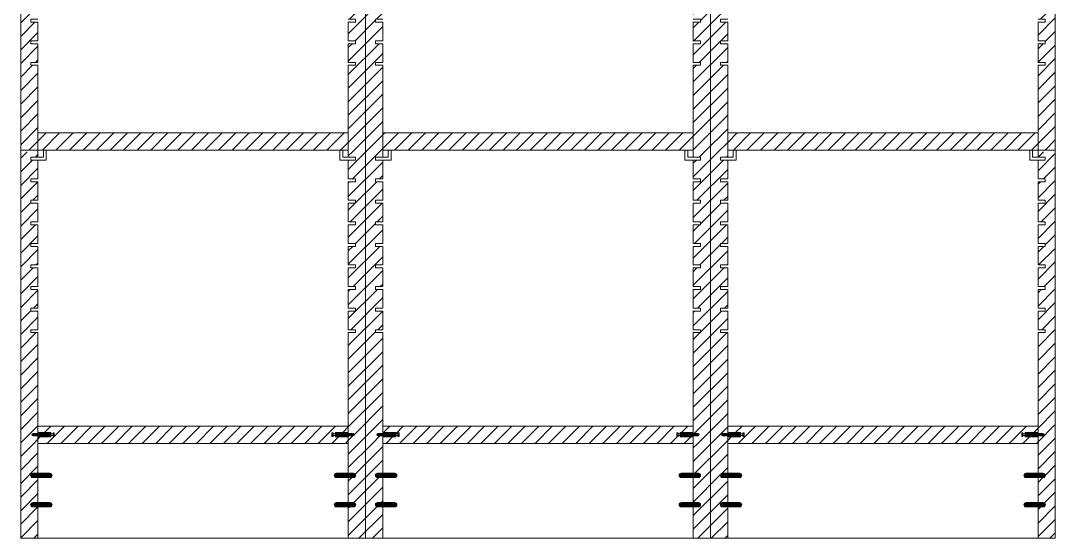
# Model space of a CAD drawing. Header units: millimetres. Extents: x -1085 to 10527, y 119 to 3003.
# Drawn here: x -1018.9 to -898.9, y 304.6 to 364.7 of the extents above; entities that cross this region are included whole.
import ezdxf

# ---------------------------------------------------------------- set-up
doc = ezdxf.new("R2010")
doc.units = ezdxf.units.MM
doc.layers.add('A-FURN', color=2, linetype='Continuous', lineweight=18)
doc.layers.add('LINEE DI SEZIONE', color=4, linetype='Continuous', lineweight=15)
pattern_1 = [(45, (-1768.0086, 33.2973), (-0.7857724, 0.7857724), [])]

msp = doc.modelspace()

# ---------------------------------------------------------------- hatches: boundary and pattern name
at = {"layer": 'LINEE DI SEZIONE'}
h = msp.add_hatch(dxfattribs=at)
h.set_pattern_fill('ANSI31', color=256, scale=0.35)
h.set_pattern_definition(pattern_1)
h.paths.add_polyline_path([(-1016.86, 540.48), (-1017.48, 540.48), (-1017.47, 540.49, -0.825763), (-1017.42, 540.76), (-1016.86, 540.76), (-1016.86, 541.64), (-1018.86, 541.64), (-1018.86, 505.64), (-1018.27, 505.64), (-1018.27, 507.14), (-1018.12, 507.14), (-1018.12, 507.39), (-1018.22, 507.39), (-1018.22, 507.54), (-1017.82, 507.54), (-1017.82, 507.39), (-1017.92, 507.39), (-1017.92, 507.14), (-1017.77, 507.14), (-1017.77, 505.64), (-1016.86, 505.64), (-1016.86, 507.74), (-1017.69, 507.74), (-1017.69, 508.09), (-1016.86, 508.09), (-1016.86, 510.24), (-1017.69, 510.24), (-1017.69, 510.59), (-1016.86, 510.59), (-1016.86, 512.74), (-1017.69, 512.74), (-1017.69, 513.09), (-1016.86, 513.09), (-1016.86, 515.24), (-1017.69, 515.24), (-1017.69, 515.59), (-1016.86, 515.59), (-1016.86, 517.74), (-1017.69, 517.74), (-1017.69, 518.09), (-1016.86, 518.09), (-1016.86, 520.24), (-1017.69, 520.24), (-1017.69, 520.59), (-1016.86, 520.59), (-1016.86, 522.74), (-1017.69, 522.74), (-1017.69, 523.09), (-1016.86, 523.09)])
h.paths.add_polyline_path([(-980.86, 317.64), (-1016.86, 317.64), (-1016.86, 316.9), (-1015.36, 316.9), (-1015.36, 316.75), (-1015.11, 316.75), (-1015.11, 316.85), (-1014.96, 316.85), (-1014.96, 316.45), (-1015.11, 316.45), (-1015.11, 316.55), (-1015.36, 316.55), (-1015.36, 316.4), (-1016.86, 316.4), (-1016.86, 315.64), (-980.86, 315.64), (-980.86, 316.4), (-982.36, 316.4), (-982.36, 316.55), (-982.61, 316.55), (-982.61, 316.45), (-982.76, 316.45), (-982.76, 316.85), (-982.61, 316.85), (-982.61, 316.75), (-982.36, 316.75), (-982.36, 316.9), (-980.86, 316.9)])
h = msp.add_hatch(dxfattribs=at)
h.set_pattern_fill('ANSI31', color=256, scale=0.35)
h.set_pattern_definition(pattern_1)
h.paths.add_polyline_path([(-940.86, 317.64), (-976.86, 317.64), (-976.86, 316.9), (-975.36, 316.9), (-975.36, 316.75), (-975.11, 316.75), (-975.11, 316.85), (-974.96, 316.85), (-974.96, 316.45), (-975.11, 316.45), (-975.11, 316.55), (-975.36, 316.55), (-975.36, 316.4), (-976.86, 316.4), (-976.86, 315.64), (-940.86, 315.64), (-940.86, 316.4), (-942.36, 316.4), (-942.36, 316.55), (-942.61, 316.55), (-942.61, 316.45), (-942.76, 316.45), (-942.76, 316.85), (-942.61, 316.85), (-942.61, 316.75), (-942.36, 316.75), (-942.36, 316.9), (-940.86, 316.9)])
h.paths.add_polyline_path([(-902.76, 316.85), (-902.76, 316.85), (-902.61, 316.85), (-902.61, 316.75), (-902.36, 316.75), (-902.36, 316.9), (-902.36, 316.9), (-900.86, 316.9), (-900.86, 317.64), (-936.86, 317.64), (-936.86, 316.9), (-935.36, 316.9), (-935.36, 316.75), (-935.11, 316.75), (-935.11, 316.85), (-934.96, 316.85), (-934.96, 316.45), (-935.11, 316.45), (-935.11, 316.55), (-935.36, 316.55), (-935.36, 316.4), (-936.86, 316.4), (-936.86, 315.64), (-900.86, 315.64), (-900.86, 316.4), (-902.36, 316.4), (-902.36, 316.55), (-902.61, 316.55), (-902.61, 316.45), (-902.76, 316.45)])
h.paths.add_polyline_path([(-900.86, 351.64), (-936.86, 351.64), (-936.86, 349.64), (-900.86, 349.64)])
h.paths.add_polyline_path([(-940.86, 351.64), (-976.86, 351.64), (-976.86, 349.64), (-940.86, 349.64)])
h.paths.add_polyline_path([(-980.86, 351.64), (-1016.86, 351.64), (-1016.86, 349.64), (-980.86, 349.64)])
h.paths.add_polyline_path([(-980.86, 382.64), (-1016.86, 382.64), (-1016.86, 380.64), (-980.86, 380.64)])
h.paths.add_polyline_path([(-940.86, 382.64), (-976.86, 382.64), (-976.86, 380.64), (-940.86, 380.64)])
h.paths.add_polyline_path([(-900.86, 382.64), (-936.86, 382.64), (-936.86, 380.64), (-900.86, 380.64)])
h.paths.add_polyline_path([(-900.86, 409.4), (-902.36, 409.4), (-902.36, 409.55), (-902.61, 409.55), (-902.61, 409.45), (-902.76, 409.45), (-902.76, 409.85), (-902.76, 409.85), (-902.61, 409.85), (-902.61, 409.75), (-902.36, 409.75), (-902.36, 409.9), (-902.36, 409.9), (-900.86, 409.9), (-900.86, 410.64), (-936.86, 410.64), (-936.86, 409.9), (-935.36, 409.9), (-935.36, 409.75), (-935.11, 409.75), (-935.11, 409.85), (-934.96, 409.85), (-934.96, 409.45), (-935.11, 409.45), (-935.36, 409.55), (-935.36, 409.4), (-936.86, 409.4), (-936.86, 408.64), (-900.86, 408.64)])
h.paths.add_polyline_path([(-942.76, 409.85), (-942.61, 409.85), (-942.61, 409.75), (-942.36, 409.75), (-942.36, 409.9), (-940.86, 409.9), (-940.86, 410.64), (-976.86, 410.64), (-976.86, 409.9), (-975.36, 409.9), (-975.36, 409.75), (-975.11, 409.75), (-975.11, 409.85), (-974.96, 409.85), (-974.96, 409.45), (-975.11, 409.45), (-975.11, 409.55), (-975.36, 409.55), (-975.36, 409.4), (-976.86, 409.4), (-976.86, 408.64), (-940.86, 408.64), (-940.86, 409.4), (-942.36, 409.4), (-942.36, 409.55), (-942.61, 409.55), (-942.61, 409.45), (-942.76, 409.45)])
h.paths.add_polyline_path([(-982.76, 409.85), (-982.61, 409.85), (-982.61, 409.75), (-982.36, 409.75), (-982.36, 409.9), (-980.86, 409.9), (-980.86, 410.64), (-1016.86, 410.64), (-1016.86, 409.9), (-1015.36, 409.9), (-1015.36, 409.75), (-1015.11, 409.75), (-1015.11, 409.85), (-1014.96, 409.85), (-1014.96, 409.45), (-1015.11, 409.45), (-1015.36, 409.55), (-1015.36, 409.4), (-1016.86, 409.4), (-1016.86, 408.64), (-980.86, 408.64), (-980.86, 409.4), (-982.36, 409.4), (-982.36, 409.55), (-982.61, 409.55), (-982.61, 409.45), (-982.76, 409.45)])
h.paths.add_polyline_path([(-980.86, 446.64), (-1016.86, 446.64), (-1016.86, 444.64), (-980.86, 444.64)])
h.paths.add_polyline_path([(-940.86, 446.64), (-976.86, 446.64), (-976.86, 444.64), (-940.86, 444.64)])
h.paths.add_polyline_path([(-900.86, 446.64), (-936.86, 446.64), (-936.86, 444.64), (-900.86, 444.64)])
h.paths.add_polyline_path([(-900.86, 477.64), (-936.86, 477.64), (-936.86, 475.64), (-900.86, 475.64)])
h.paths.add_polyline_path([(-940.86, 477.64), (-976.86, 477.64), (-976.86, 475.64), (-940.86, 475.64)])
h.paths.add_polyline_path([(-980.86, 477.64), (-1016.86, 477.64), (-1016.86, 475.64), (-980.86, 475.64)])
h.paths.add_polyline_path([(-980.86, 504.4), (-982.36, 504.4), (-982.36, 504.55), (-982.61, 504.55), (-982.61, 504.45), (-982.76, 504.45), (-982.76, 504.85), (-982.61, 504.85), (-982.61, 504.75), (-982.36, 504.75), (-982.36, 504.9), (-980.86, 504.9), (-980.86, 505.64), (-1016.86, 505.64), (-1016.86, 504.9), (-1015.36, 504.9), (-1015.36, 504.75), (-1015.11, 504.75), (-1015.11, 504.85), (-1014.96, 504.85), (-1014.96, 504.45), (-1015.11, 504.45), (-1015.11, 504.55), (-1015.36, 504.55), (-1015.36, 504.4), (-1016.86, 504.4), (-1016.86, 503.64), (-980.86, 503.64)])
h.paths.add_polyline_path([(-940.86, 504.4), (-942.36, 504.4), (-942.36, 504.55), (-942.61, 504.55), (-942.61, 504.45), (-942.76, 504.45), (-942.76, 504.85), (-942.61, 504.85), (-942.61, 504.75), (-942.36, 504.75), (-942.36, 504.9), (-940.86, 504.9), (-940.86, 505.64), (-976.86, 505.64), (-976.86, 504.9), (-975.36, 504.9), (-975.36, 504.75), (-975.11, 504.75), (-975.11, 504.85), (-974.96, 504.85), (-974.96, 504.45), (-975.11, 504.45), (-975.11, 504.55), (-975.36, 504.55), (-975.36, 504.4), (-976.86, 504.4), (-976.86, 503.64), (-940.86, 503.64)])
h.paths.add_polyline_path([(-900.86, 505.64), (-936.86, 505.64), (-936.86, 504.9), (-935.36, 504.9), (-935.36, 504.75), (-935.11, 504.75), (-935.11, 504.85), (-934.96, 504.85), (-934.96, 504.45), (-935.11, 504.45), (-935.11, 504.55), (-935.36, 504.55), (-935.36, 504.4), (-936.86, 504.4), (-936.86, 503.64), (-900.86, 503.64), (-900.86, 504.4), (-902.36, 504.4), (-902.36, 504.55), (-902.61, 504.55), (-902.61, 504.45), (-902.76, 504.45), (-902.76, 504.85), (-902.61, 504.85), (-902.61, 504.75), (-902.36, 504.75), (-902.36, 504.9), (-900.86, 504.9)])
h.paths.add_polyline_path([(-936.86, 540.48), (-937.48, 540.48), (-937.47, 540.49, -0.825763), (-937.42, 540.76), (-936.86, 540.76), (-936.86, 541.64), (-938.86, 541.64), (-938.86, 505.64), (-938.27, 505.64), (-938.27, 507.14), (-938.12, 507.14), (-938.12, 507.39), (-938.22, 507.39), (-938.22, 507.54), (-937.82, 507.54), (-937.82, 507.39), (-937.92, 507.39), (-937.92, 507.14), (-937.77, 507.14), (-937.77, 505.64), (-936.86, 505.64), (-936.86, 507.4), (-937.69, 507.4), (-937.69, 507.74), (-936.86, 507.74), (-936.86, 509.9), (-937.69, 509.9), (-937.69, 510.24), (-936.86, 510.24), (-936.86, 512.4), (-937.69, 512.4), (-937.69, 512.74), (-936.86, 512.74), (-936.86, 514.9), (-937.69, 514.9), (-937.69, 515.24), (-936.86, 515.24), (-936.86, 517.4), (-937.69, 517.4), (-937.69, 517.74), (-936.86, 517.74), (-936.86, 519.9), (-937.69, 519.9), (-937.69, 520.24), (-936.86, 520.24), (-936.86, 522.4), (-937.69, 522.4), (-937.69, 522.74), (-936.86, 522.74)])
h.paths.add_polyline_path([(-938.86, 541.64), (-940.86, 541.64), (-940.86, 540.76), (-940.3, 540.76, -1), (-940.3, 540.48), (-940.86, 540.48), (-940.86, 523.09), (-940.03, 523.09), (-940.03, 522.74), (-940.86, 522.74), (-940.86, 520.59), (-940.03, 520.59), (-940.03, 520.24), (-940.86, 520.24), (-940.86, 518.09), (-940.03, 518.09), (-940.03, 517.74), (-940.86, 517.74), (-940.86, 515.59), (-940.03, 515.59), (-940.03, 515.24), (-940.86, 515.24), (-940.86, 513.09), (-940.03, 513.09), (-940.03, 512.74), (-940.86, 512.74), (-940.86, 510.59), (-940.03, 510.59), (-940.03, 510.24), (-940.86, 510.24), (-940.86, 508.09), (-940.03, 508.09), (-940.03, 507.74), (-940.86, 507.74), (-940.86, 505.64), (-939.95, 505.64), (-939.95, 507.14), (-939.8, 507.14), (-939.8, 507.39), (-939.9, 507.39), (-939.9, 507.54), (-939.5, 507.54), (-939.5, 507.39), (-939.6, 507.39), (-939.6, 507.14), (-939.45, 507.14), (-939.45, 505.64), (-938.86, 505.64)])
h.paths.add_polyline_path([(-978.86, 541.64), (-980.86, 541.64), (-980.86, 540.76), (-980.3, 540.76, -1), (-980.3, 540.48), (-980.86, 540.48), (-980.86, 523.09), (-980.03, 523.09), (-980.03, 522.74), (-980.86, 522.74), (-980.86, 520.59), (-980.03, 520.59), (-980.03, 520.24), (-980.86, 520.24), (-980.86, 518.09), (-980.03, 518.09), (-980.03, 517.74), (-980.86, 517.74), (-980.86, 515.59), (-980.03, 515.59), (-980.03, 515.24), (-980.86, 515.24), (-980.86, 513.09), (-980.03, 513.09), (-980.03, 512.74), (-980.86, 512.74), (-980.86, 510.59), (-980.03, 510.59), (-980.03, 510.24), (-980.86, 510.24), (-980.86, 508.09), (-980.03, 508.09), (-980.03, 507.74), (-980.86, 507.74), (-980.86, 505.64), (-979.95, 505.64), (-979.95, 507.14), (-979.8, 507.14), (-979.8, 507.39), (-979.9, 507.39), (-979.9, 507.54), (-979.5, 507.54), (-979.5, 507.39), (-979.6, 507.39), (-979.6, 507.14), (-979.45, 507.14), (-979.45, 505.64), (-978.86, 505.64)])
h.paths.add_polyline_path([(-976.86, 540.48), (-977.48, 540.48), (-977.47, 540.49, -0.825763), (-977.42, 540.76), (-976.86, 540.76), (-976.86, 541.64), (-978.86, 541.64), (-978.86, 505.64), (-978.27, 505.64), (-978.27, 507.14), (-978.12, 507.14), (-978.12, 507.39), (-978.22, 507.39), (-978.22, 507.54), (-977.82, 507.54), (-977.82, 507.39), (-977.92, 507.39), (-977.92, 507.14), (-977.77, 507.14), (-977.77, 505.64), (-976.86, 505.64), (-976.86, 507.74), (-977.69, 507.74), (-977.69, 508.09), (-976.86, 508.09), (-976.86, 510.24), (-977.69, 510.24), (-977.69, 510.59), (-976.86, 510.59), (-976.86, 512.74), (-977.69, 512.74), (-977.69, 513.09), (-976.86, 513.09), (-976.86, 515.24), (-977.69, 515.24), (-977.69, 515.59), (-976.86, 515.59), (-976.86, 517.74), (-977.69, 517.74), (-977.69, 518.09), (-976.86, 518.09), (-976.86, 520.24), (-977.69, 520.24), (-977.69, 520.59), (-976.86, 520.59), (-976.86, 522.74), (-977.69, 522.74), (-977.69, 523.09), (-976.86, 523.09)])
h.paths.add_polyline_path([(-980.86, 540.37), (-982.36, 540.37), (-982.36, 540.52), (-982.61, 540.52), (-982.61, 540.42), (-982.76, 540.42), (-982.76, 540.82), (-982.61, 540.82), (-982.61, 540.72), (-982.36, 540.72), (-982.36, 540.87), (-980.86, 540.87), (-980.86, 541.64), (-1016.86, 541.64), (-1016.86, 540.87), (-1015.36, 540.87), (-1015.36, 540.72), (-1015.11, 540.72), (-1015.11, 540.82), (-1014.96, 540.82), (-1014.96, 540.42), (-1015.11, 540.42), (-1015.11, 540.52), (-1015.36, 540.52), (-1015.36, 540.37), (-1016.86, 540.37), (-1016.86, 539.64), (-980.86, 539.64)])
h.paths.add_polyline_path([(-940.86, 540.37), (-942.36, 540.37), (-942.36, 540.52), (-942.61, 540.52), (-942.61, 540.42), (-942.76, 540.42), (-942.76, 540.82), (-942.61, 540.82), (-942.61, 540.72), (-942.36, 540.72), (-942.36, 540.87), (-940.86, 540.87), (-940.86, 541.64), (-976.86, 541.64), (-976.86, 540.87), (-975.36, 540.87), (-975.36, 540.72), (-975.11, 540.72), (-975.11, 540.82), (-974.96, 540.82), (-974.96, 540.42), (-975.11, 540.42), (-975.11, 540.52), (-975.36, 540.52), (-975.36, 540.37), (-976.86, 540.37), (-976.86, 539.64), (-940.86, 539.64)])
h.paths.add_polyline_path([(-900.86, 541.64), (-936.86, 541.64), (-936.86, 540.87), (-935.36, 540.87), (-935.36, 540.72), (-935.11, 540.72), (-935.11, 540.82), (-934.96, 540.82), (-934.96, 540.42), (-935.11, 540.42), (-935.11, 540.52), (-935.36, 540.52), (-935.36, 540.37), (-936.86, 540.37), (-936.86, 539.64), (-900.86, 539.64), (-900.86, 540.37), (-902.36, 540.37), (-902.36, 540.52), (-902.61, 540.52), (-902.61, 540.42), (-902.76, 540.42), (-902.76, 540.82), (-902.61, 540.82), (-902.61, 540.72), (-902.36, 540.72), (-902.36, 540.87), (-900.86, 540.87)])
h.paths.add_polyline_path([(-898.86, 541.64), (-900.86, 541.64), (-900.86, 540.76), (-900.3, 540.76, -1), (-900.3, 540.48), (-900.86, 540.48), (-900.86, 522.74), (-900.03, 522.74), (-900.03, 522.4), (-900.86, 522.4), (-900.86, 520.24), (-900.03, 520.24), (-900.03, 519.9), (-900.86, 519.9), (-900.86, 517.74), (-900.03, 517.74), (-900.03, 517.4), (-900.86, 517.4), (-900.86, 515.24), (-900.03, 515.24), (-900.03, 514.9), (-900.86, 514.9), (-900.86, 512.74), (-900.03, 512.74), (-900.03, 512.4), (-900.86, 512.4), (-900.86, 510.24), (-900.03, 510.24), (-900.03, 509.9), (-900.86, 509.9), (-900.86, 507.74), (-900.03, 507.74), (-900.03, 507.4), (-900.86, 507.4), (-900.86, 505.64), (-899.95, 505.64), (-899.95, 507.14), (-899.8, 507.14), (-899.8, 507.39), (-899.9, 507.39), (-899.9, 507.54), (-899.5, 507.54), (-899.5, 507.39), (-899.6, 507.39), (-899.6, 507.14), (-899.45, 507.14), (-899.45, 505.64), (-898.86, 505.64)])
h = msp.add_hatch(dxfattribs=at)
h.set_pattern_fill('ANSI31', color=256, scale=0.35)
h.set_pattern_definition(pattern_1)
h.paths.add_polyline_path([(-1016.86, 380.64), (-1016.86, 382.64), (-1018.86, 382.64), (-1018.86, 349.64), (-1016.86, 349.64), (-1016.86, 351.64), (-1016.86, 359.49), (-1017.69, 359.49), (-1017.69, 359.83), (-1016.86, 359.83), (-1016.86, 361.99), (-1017.69, 361.99), (-1017.69, 362.33), (-1016.86, 362.33), (-1016.86, 364.49), (-1017.69, 364.49), (-1017.69, 364.83), (-1016.86, 364.83), (-1016.86, 366.99), (-1017.69, 366.99), (-1017.69, 367.33), (-1016.86, 367.33), (-1016.86, 369.49), (-1017.69, 369.49), (-1017.69, 369.83), (-1016.86, 369.83), (-1016.86, 371.99), (-1017.69, 371.99), (-1017.69, 372.33), (-1016.86, 372.33), (-1016.86, 374.49), (-1017.69, 374.49), (-1017.69, 374.83), (-1016.86, 374.83), (-1016.86, 376.99), (-1017.69, 376.99), (-1017.69, 377.33), (-1016.86, 377.33), (-1016.86, 379.49), (-1017.69, 379.49), (-1017.69, 379.83), (-1016.86, 379.83)])
h.paths.add_polyline_path([(-978.86, 382.64), (-980.86, 382.64), (-980.86, 379.83), (-980.03, 379.83), (-980.03, 379.49), (-980.86, 379.49), (-980.86, 377.33), (-980.03, 377.33), (-980.03, 376.99), (-980.86, 376.99), (-980.86, 374.83), (-980.03, 374.83), (-980.03, 374.49), (-980.86, 374.49), (-980.86, 372.33), (-980.03, 372.33), (-980.03, 371.99), (-980.86, 371.99), (-980.86, 369.83), (-980.03, 369.83), (-980.03, 369.49), (-980.86, 369.49), (-980.86, 367.33), (-980.03, 367.33), (-980.03, 366.99), (-980.86, 366.99), (-980.86, 364.83), (-980.03, 364.83), (-980.03, 364.49), (-980.86, 364.49), (-980.86, 362.33), (-980.03, 362.33), (-980.03, 361.99), (-980.86, 361.99), (-980.86, 359.83), (-980.03, 359.83), (-980.03, 359.49), (-980.86, 359.49), (-980.86, 349.45), (-978.86, 349.45)])
h.paths.add_polyline_path([(-976.86, 379.49), (-977.69, 379.49), (-977.69, 379.83), (-976.86, 379.83), (-976.86, 382.64), (-978.86, 382.64), (-978.86, 349.45), (-976.86, 349.45), (-976.86, 359.49), (-977.69, 359.49), (-977.69, 359.83), (-976.86, 359.83), (-976.86, 361.99), (-977.69, 361.99), (-977.69, 362.33), (-976.86, 362.33), (-976.86, 364.49), (-977.69, 364.49), (-977.69, 364.83), (-976.86, 364.83), (-976.86, 366.99), (-977.69, 366.99), (-977.69, 367.33), (-976.86, 367.33), (-976.86, 369.49), (-977.69, 369.49), (-977.69, 369.83), (-976.86, 369.83), (-976.86, 371.99), (-977.69, 371.99), (-977.69, 372.33), (-976.86, 372.33), (-976.86, 374.49), (-977.69, 374.49), (-977.69, 374.83), (-976.86, 374.83), (-976.86, 376.99), (-977.69, 376.99), (-977.69, 377.33), (-976.86, 377.33)])
h.paths.add_polyline_path([(-938.86, 382.64), (-940.86, 382.64), (-940.86, 379.83), (-940.03, 379.83), (-940.03, 379.49), (-940.86, 379.49), (-940.86, 377.33), (-940.03, 377.33), (-940.03, 376.99), (-940.86, 376.99), (-940.86, 374.83), (-940.03, 374.83), (-940.03, 374.49), (-940.86, 374.49), (-940.86, 372.33), (-940.03, 372.33), (-940.03, 371.99), (-940.86, 371.99), (-940.86, 369.83), (-940.03, 369.83), (-940.03, 369.49), (-940.86, 369.49), (-940.86, 367.33), (-940.03, 367.33), (-940.03, 366.99), (-940.86, 366.99), (-940.86, 364.83), (-940.03, 364.83), (-940.03, 364.49), (-940.86, 364.49), (-940.86, 362.33), (-940.03, 362.33), (-940.03, 361.99), (-940.86, 361.99), (-940.86, 359.83), (-940.03, 359.83), (-940.03, 359.49), (-940.86, 359.49), (-940.86, 349.45), (-938.86, 349.45)])
h.paths.add_polyline_path([(-936.86, 379.49), (-937.69, 379.49), (-937.69, 379.83), (-936.86, 379.83), (-936.86, 382.64), (-938.86, 382.64), (-938.86, 349.45), (-936.86, 349.45), (-936.86, 359.49), (-937.69, 359.49), (-937.69, 359.83), (-936.86, 359.83), (-936.86, 361.99), (-937.69, 361.99), (-937.69, 362.33), (-936.86, 362.33), (-936.86, 364.49), (-937.69, 364.49), (-937.69, 364.83), (-936.86, 364.83), (-936.86, 366.99), (-937.69, 366.99), (-937.69, 367.33), (-936.86, 367.33), (-936.86, 369.49), (-937.69, 369.49), (-937.69, 369.83), (-936.86, 369.83), (-936.86, 371.99), (-937.69, 371.99), (-937.69, 372.33), (-936.86, 372.33), (-936.86, 374.49), (-937.69, 374.49), (-937.69, 374.83), (-936.86, 374.83), (-936.86, 376.99), (-937.69, 376.99), (-937.69, 377.33), (-936.86, 377.33)])
h.paths.add_polyline_path([(-898.86, 382.64), (-900.86, 382.64), (-900.86, 379.83), (-900.03, 379.83), (-900.03, 379.49), (-900.86, 379.49), (-900.86, 377.33), (-900.03, 377.33), (-900.03, 376.99), (-900.86, 376.99), (-900.86, 374.83), (-900.03, 374.83), (-900.03, 374.49), (-900.86, 374.49), (-900.86, 372.33), (-900.03, 372.33), (-900.03, 371.99), (-900.86, 371.99), (-900.86, 369.83), (-900.03, 369.83), (-900.03, 369.49), (-900.86, 369.49), (-900.86, 367.33), (-900.03, 367.33), (-900.03, 366.99), (-900.86, 366.99), (-900.86, 364.83), (-900.03, 364.83), (-900.03, 364.49), (-900.86, 364.49), (-900.86, 362.33), (-900.03, 362.33), (-900.03, 361.99), (-900.86, 361.99), (-900.86, 359.83), (-900.03, 359.83), (-900.03, 359.49), (-900.86, 359.49), (-900.86, 349.64), (-898.86, 349.64)])
h = msp.add_hatch(dxfattribs=at)
h.set_pattern_fill('ANSI31', color=256, scale=0.35)
h.set_pattern_definition(pattern_1)
h.paths.add_polyline_path([(-898.86, 349.45), (-900.86, 349.45), (-900.86, 348.83), (-900.03, 348.83), (-900.03, 348.49), (-900.86, 348.49), (-900.86, 346.33), (-900.03, 346.33), (-900.03, 345.99), (-900.86, 345.99), (-900.86, 343.83), (-900.03, 343.83), (-900.03, 343.49), (-900.86, 343.49), (-900.86, 341.33), (-900.03, 341.33), (-900.03, 340.99), (-900.86, 340.99), (-900.86, 338.83), (-900.03, 338.83), (-900.03, 338.49), (-900.86, 338.49), (-900.86, 336.33), (-900.03, 336.33), (-900.03, 335.99), (-900.86, 335.99), (-900.86, 333.83), (-900.03, 333.83), (-900.03, 333.49), (-900.86, 333.49), (-900.86, 331.33), (-900.03, 331.33), (-900.03, 330.99), (-900.86, 330.99), (-900.86, 328.83), (-900.03, 328.83), (-900.03, 328.49), (-900.86, 328.49), (-900.86, 315.64), (-898.86, 315.64)])
h.paths.add_polyline_path([(-900.39, 316.79), (-900.18, 316.58), (-900.18, 316.58), (-900.39, 316.79)], flags=16)
h.paths.add_polyline_path([(-900.53, 316.79), (-900.25, 316.52), (-900.25, 316.52), (-900.53, 316.79)], flags=16)
h.paths.add_polyline_path([(-900.67, 316.79), (-900.38, 316.51), (-900.38, 316.51), (-900.67, 316.79)], flags=16)
h.paths.add_polyline_path([(-900.81, 316.79), (-900.52, 316.51), (-900.52, 316.51), (-900.81, 316.79)], flags=16)
h.paths.add_polyline_path([(-938.86, 349.45), (-940.86, 349.45), (-940.86, 348.83), (-940.03, 348.83), (-940.03, 348.49), (-940.86, 348.49), (-940.86, 346.33), (-940.03, 346.33), (-940.03, 345.99), (-940.86, 345.99), (-940.86, 343.83), (-940.03, 343.83), (-940.03, 343.49), (-940.86, 343.49), (-940.86, 341.33), (-940.03, 341.33), (-940.03, 340.99), (-940.86, 340.99), (-940.86, 338.83), (-940.03, 338.83), (-940.03, 338.49), (-940.86, 338.49), (-940.86, 336.33), (-940.03, 336.33), (-940.03, 335.99), (-940.86, 335.99), (-940.86, 333.83), (-940.03, 333.83), (-940.03, 333.49), (-940.86, 333.49), (-940.86, 331.33), (-940.03, 331.33), (-940.03, 330.99), (-940.86, 330.99), (-940.86, 328.83), (-940.03, 328.83), (-940.03, 328.49), (-940.86, 328.49), (-940.86, 316.79), (-940.3, 316.79, -1), (-940.3, 316.51), (-940.86, 316.51), (-940.86, 316.4), (-940.86, 315.64), (-938.86, 315.64)])
h.paths.add_polyline_path([(-936.86, 328.49), (-937.69, 328.49), (-937.69, 328.83), (-936.86, 328.83), (-936.86, 330.99), (-937.69, 330.99), (-937.69, 331.33), (-936.86, 331.33), (-936.86, 333.49), (-937.69, 333.49), (-937.69, 333.83), (-936.86, 333.83), (-936.86, 335.99), (-937.69, 335.99), (-937.69, 336.33), (-936.86, 336.33), (-936.86, 338.49), (-937.69, 338.49), (-937.69, 338.83), (-936.86, 338.83), (-936.86, 340.99), (-937.69, 340.99), (-937.69, 341.33), (-936.86, 341.33), (-936.86, 343.49), (-937.69, 343.49), (-937.69, 343.83), (-936.86, 343.83), (-936.86, 345.99), (-937.69, 345.99), (-937.69, 346.33), (-936.86, 346.33), (-936.86, 348.49), (-937.69, 348.49), (-937.69, 348.83), (-936.86, 348.83), (-936.86, 349.45), (-938.86, 349.45), (-938.86, 315.64), (-936.86, 315.64), (-936.86, 316.51), (-937.48, 316.51), (-937.47, 316.52, -0.825763), (-937.42, 316.79), (-936.86, 316.79)])
h.paths.add_polyline_path([(-978.86, 349.45), (-980.86, 349.45), (-980.86, 348.83), (-980.03, 348.83), (-980.03, 348.49), (-980.86, 348.49), (-980.86, 346.33), (-980.03, 346.33), (-980.03, 345.99), (-980.86, 345.99), (-980.86, 343.83), (-980.03, 343.83), (-980.03, 343.49), (-980.86, 343.49), (-980.86, 341.33), (-980.03, 341.33), (-980.03, 340.99), (-980.86, 340.99), (-980.86, 338.83), (-980.03, 338.83), (-980.03, 338.49), (-980.86, 338.49), (-980.86, 336.33), (-980.03, 336.33), (-980.03, 335.99), (-980.86, 335.99), (-980.86, 333.83), (-980.03, 333.83), (-980.03, 333.49), (-980.86, 333.49), (-980.86, 331.33), (-980.03, 331.33), (-980.03, 330.99), (-980.86, 330.99), (-980.86, 328.83), (-980.03, 328.83), (-980.03, 328.49), (-980.86, 328.49), (-980.86, 316.79), (-980.3, 316.79, -1), (-980.3, 316.51), (-980.86, 316.51), (-980.86, 315.64), (-978.86, 315.64)])
h.paths.add_polyline_path([(-976.86, 328.49), (-977.69, 328.49), (-977.69, 328.83), (-976.86, 328.83), (-976.86, 330.99), (-977.69, 330.99), (-977.69, 331.33), (-976.86, 331.33), (-976.86, 333.49), (-977.69, 333.49), (-977.69, 333.83), (-976.86, 333.83), (-976.86, 335.99), (-977.69, 335.99), (-977.69, 336.33), (-976.86, 336.33), (-976.86, 338.49), (-977.69, 338.49), (-977.69, 338.83), (-976.86, 338.83), (-976.86, 340.99), (-977.69, 340.99), (-977.69, 341.33), (-976.86, 341.33), (-976.86, 343.49), (-977.69, 343.49), (-977.69, 343.83), (-976.86, 343.83), (-976.86, 345.99), (-977.69, 345.99), (-977.69, 346.33), (-976.86, 346.33), (-976.86, 348.49), (-977.69, 348.49), (-977.69, 348.83), (-976.86, 348.83), (-976.86, 349.45), (-978.86, 349.45), (-978.86, 315.64), (-976.86, 315.64), (-976.86, 316.51), (-977.48, 316.51), (-977.47, 316.52, -0.825763), (-977.42, 316.79), (-976.86, 316.79)])
h.paths.add_polyline_path([(-1016.86, 328.49), (-1017.69, 328.49), (-1017.69, 328.83), (-1016.86, 328.83), (-1016.86, 330.99), (-1017.69, 330.99), (-1017.69, 331.33), (-1016.86, 331.33), (-1016.86, 333.49), (-1017.69, 333.49), (-1017.69, 333.83), (-1016.86, 333.83), (-1016.86, 335.99), (-1017.69, 335.99), (-1017.69, 336.33), (-1016.86, 336.33), (-1016.86, 338.49), (-1017.69, 338.49), (-1017.69, 338.83), (-1016.86, 338.83), (-1016.86, 340.99), (-1017.69, 340.99), (-1017.69, 341.33), (-1016.86, 341.33), (-1016.86, 343.49), (-1017.69, 343.49), (-1017.69, 343.83), (-1016.86, 343.83), (-1016.86, 345.99), (-1017.69, 345.99), (-1017.69, 346.33), (-1016.86, 346.33), (-1016.86, 348.49), (-1017.69, 348.49), (-1017.69, 348.83), (-1016.86, 348.83), (-1016.86, 349.45), (-1018.86, 349.45), (-1018.86, 315.64), (-1016.86, 315.64), (-1016.86, 316.51), (-1017.48, 316.51), (-1017.47, 316.52, -0.825763), (-1017.42, 316.79), (-1016.86, 316.79)])
h = msp.add_hatch(dxfattribs=at)
h.set_pattern_fill('ANSI31', color=256, scale=0.35)
h.set_pattern_definition(pattern_1)
h.paths.add_polyline_path([(-1016.86, 308.28), (-1017.47, 308.28, -1), (-1017.47, 308.78), (-1016.86, 308.78), (-1016.86, 311.68), (-1017.47, 311.68, -1), (-1017.47, 312.18), (-1016.86, 312.18), (-1016.86, 315.64), (-1018.86, 315.64), (-1018.86, 304.64), (-1016.86, 304.64)])
h.paths.add_polyline_path([(-978.86, 315.64), (-980.86, 315.64), (-980.86, 312.18), (-980.25, 312.18, -1), (-980.25, 311.68), (-980.86, 311.68), (-980.86, 308.78), (-980.25, 308.78, -1), (-980.25, 308.28), (-980.86, 308.28), (-980.86, 304.64), (-978.86, 304.64)])
h.paths.add_polyline_path([(-976.86, 308.28), (-977.47, 308.28, -1), (-977.47, 308.78), (-976.86, 308.78), (-976.86, 311.68), (-977.47, 311.68, -1), (-977.47, 312.18), (-976.86, 312.18), (-976.86, 315.64), (-978.86, 315.64), (-978.86, 304.64), (-976.86, 304.64)])
h.paths.add_polyline_path([(-938.86, 315.64), (-940.86, 315.64), (-940.86, 312.18), (-940.25, 312.18, -1), (-940.25, 311.68), (-940.86, 311.68), (-940.86, 308.78), (-940.25, 308.78, -1), (-940.25, 308.28), (-940.86, 308.28), (-940.86, 304.64), (-938.86, 304.64)])
h.paths.add_polyline_path([(-936.86, 308.28), (-937.47, 308.28, -1), (-937.47, 308.78), (-936.86, 308.78), (-936.86, 311.68), (-937.47, 311.68, -1), (-937.47, 312.18), (-936.86, 312.18), (-936.86, 315.64), (-938.86, 315.64), (-938.86, 304.64), (-936.86, 304.64)])
h.paths.add_polyline_path([(-898.86, 315.64), (-900.86, 315.64), (-900.86, 312.18), (-900.25, 312.18, -1), (-900.25, 311.68), (-900.86, 311.68), (-900.86, 308.78), (-900.25, 308.78, -1), (-900.25, 308.28), (-900.86, 308.28), (-900.86, 304.64), (-898.86, 304.64)])

# ---------------------------------------------------------------- linework, layer by layer
at = {"layer": 'A-FURN'}
for p, q in [((-1018.86, 304.64), (-1018.86, 541.64)), ((-978.86, 304.64), (-978.86, 541.64)), ((-938.86, 541.64), (-938.86, 304.64)), ((-898.86, 541.64), (-898.86, 304.64)), ((-1016.86, 364.49), (-1016.86, 362.33)), ((-1016.86, 364.49), (-1016.86, 362.33)), ((-980.86, 364.49), (-980.86, 362.33)), ((-976.86, 364.49), (-976.86, 362.33)), ((-940.86, 362.33), (-940.86, 364.49)), ((-936.86, 362.33), (-936.86, 364.49)), ((-900.86, 364.49), (-900.86, 362.33)), ((-1016.86, 361.99), (-1016.86, 359.83)), ((-1016.86, 361.99), (-1016.86, 359.83)), ((-980.86, 361.99), (-980.86, 359.83)), ((-976.86, 361.99), (-976.86, 359.83)), ((-940.86, 359.83), (-940.86, 361.99)), ((-936.86, 359.83), (-936.86, 361.99)), ((-900.86, 361.99), (-900.86, 359.83)), ((-1016.86, 359.49), (-1016.86, 348.83)), ((-1016.86, 359.49), (-1016.86, 349.64)), ((-980.86, 359.49), (-980.86, 348.83)), ((-976.86, 359.49), (-976.86, 348.83)), ((-940.86, 348.83), (-940.86, 359.49)), ((-936.86, 348.83), (-936.86, 359.49)), ((-900.86, 359.49), (-900.86, 348.83)), ((-1016.86, 349.64), (-1016.86, 351.64)), ((-1016.86, 351.64), (-980.86, 351.64)), ((-976.86, 351.64), (-940.86, 351.64)), ((-936.86, 351.64), (-900.86, 351.64)), ((-980.86, 349.64), (-1018.86, 349.64)), ((-940.86, 349.64), (-976.86, 349.64)), ((-898.86, 349.64), (-936.86, 349.64)), ((-1016.86, 348.49), (-1016.86, 346.33)), ((-1016.86, 348.49), (-1015.89, 348.49)), ((-980.86, 348.49), (-981.83, 348.49)), ((-980.86, 348.49), (-980.86, 346.33)), ((-976.86, 348.49), (-976.86, 346.33)), ((-976.86, 348.49), (-975.89, 348.49)), ((-940.86, 348.49), (-941.83, 348.49)), ((-940.86, 346.33), (-940.86, 348.49)), ((-936.86, 346.33), (-936.86, 348.49)), ((-936.86, 348.49), (-935.89, 348.49)), ((-900.86, 348.49), (-901.83, 348.49)), ((-900.86, 348.49), (-900.86, 346.33)), ((-1016.86, 345.99), (-1016.86, 343.83)), ((-980.86, 345.99), (-980.86, 343.83)), ((-976.86, 345.99), (-976.86, 343.83)), ((-940.86, 343.83), (-940.86, 345.99)), ((-936.86, 343.83), (-936.86, 345.99)), ((-900.86, 345.99), (-900.86, 343.83)), ((-1016.86, 343.49), (-1016.86, 341.33)), ((-980.86, 343.49), (-980.86, 341.33)), ((-976.86, 343.49), (-976.86, 341.33)), ((-940.86, 341.33), (-940.86, 343.49)), ((-936.86, 341.33), (-936.86, 343.49)), ((-900.86, 343.49), (-900.86, 341.33)), ((-1016.86, 340.99), (-1016.86, 338.83)), ((-980.86, 340.99), (-980.86, 338.83)), ((-976.86, 340.99), (-976.86, 338.83)), ((-940.86, 338.83), (-940.86, 340.99)), ((-936.86, 338.83), (-936.86, 340.99)), ((-900.86, 340.99), (-900.86, 338.83)), ((-1016.86, 338.49), (-1016.86, 336.33)), ((-980.86, 338.49), (-980.86, 336.33)), ((-976.86, 338.49), (-976.86, 336.33)), ((-940.86, 336.33), (-940.86, 338.49)), ((-936.86, 336.33), (-936.86, 338.49)), ((-900.86, 338.49), (-900.86, 336.33)), ((-1016.86, 335.99), (-1016.86, 333.83)), ((-980.86, 335.99), (-980.86, 333.83)), ((-976.86, 335.99), (-976.86, 333.83)), ((-940.86, 333.83), (-940.86, 335.99)), ((-936.86, 333.83), (-936.86, 335.99)), ((-900.86, 335.99), (-900.86, 333.83)), ((-1016.86, 333.49), (-1016.86, 331.33)), ((-980.86, 333.49), (-980.86, 331.33)), ((-976.86, 333.49), (-976.86, 331.33)), ((-940.86, 331.33), (-940.86, 333.49)), ((-936.86, 331.33), (-936.86, 333.49)), ((-900.86, 333.49), (-900.86, 331.33)), ((-1016.86, 330.99), (-1016.86, 328.83)), ((-980.86, 330.99), (-980.86, 328.83)), ((-976.86, 330.99), (-976.86, 328.83)), ((-940.86, 328.83), (-940.86, 330.99)), ((-936.86, 328.83), (-936.86, 330.99)), ((-900.86, 330.99), (-900.86, 328.83)), ((-1016.86, 328.49), (-1016.86, 312.18)), ((-980.86, 328.49), (-980.86, 312.18)), ((-976.86, 328.49), (-976.86, 312.18)), ((-940.86, 312.18), (-940.86, 328.49)), ((-936.86, 312.18), (-936.86, 328.49)), ((-900.86, 328.49), (-900.86, 312.18)), ((-1016.86, 317.64), (-980.86, 317.64)), ((-1015.36, 316.85), (-1016.86, 316.85)), ((-982.36, 316.85), (-980.86, 316.85)), ((-976.86, 317.64), (-940.86, 317.64)), ((-975.36, 316.85), (-976.86, 316.85)), ((-942.36, 316.85), (-940.86, 316.85)), ((-936.86, 317.64), (-900.86, 317.64)), ((-935.36, 316.85), (-936.86, 316.85)), ((-902.36, 316.85), (-900.86, 316.85)), ((-902.36, 316.85), (-900.86, 316.85)), ((-1017.33, 316.79), (-1017.54, 316.58)), ((-1017.19, 316.79), (-1017.47, 316.52)), ((-1017.05, 316.79), (-1017.34, 316.51)), ((-1016.91, 316.79), (-1017.2, 316.51)), ((-1016.86, 316.7), (-1017.06, 316.51)), ((-1015.36, 316.65), (-1016.86, 316.65)), ((-1015.36, 316.45), (-1016.86, 316.45)), ((-1016.86, 315.64), (-980.86, 315.64)), ((-1014.96, 316.73), (-1015.11, 316.73)), ((-1014.96, 316.57), (-1015.11, 316.57)), ((-982.76, 316.73), (-982.61, 316.73)), ((-982.76, 316.57), (-982.61, 316.57)), ((-982.36, 316.65), (-980.86, 316.65)), ((-982.36, 316.45), (-980.86, 316.45)), ((-980.86, 316.7), (-980.66, 316.51)), ((-980.81, 316.79), (-980.52, 316.51)), ((-980.67, 316.79), (-980.38, 316.51)), ((-980.53, 316.79), (-980.25, 316.52)), ((-980.39, 316.79), (-980.18, 316.58)), ((-977.33, 316.79), (-977.54, 316.58)), ((-977.19, 316.79), (-977.47, 316.52)), ((-977.05, 316.79), (-977.34, 316.51)), ((-976.91, 316.79), (-977.2, 316.51)), ((-976.86, 316.7), (-977.06, 316.51)), ((-975.36, 316.65), (-976.86, 316.65)), ((-975.36, 316.45), (-976.86, 316.45)), ((-976.86, 315.64), (-940.86, 315.64)), ((-974.96, 316.73), (-975.11, 316.73)), ((-974.96, 316.57), (-975.11, 316.57)), ((-942.76, 316.73), (-942.61, 316.73)), ((-942.76, 316.57), (-942.61, 316.57)), ((-942.36, 316.65), (-940.86, 316.65)), ((-942.36, 316.45), (-940.86, 316.45)), ((-940.86, 316.7), (-940.66, 316.51)), ((-940.81, 316.79), (-940.52, 316.51)), ((-940.67, 316.79), (-940.38, 316.51)), ((-940.53, 316.79), (-940.25, 316.52)), ((-940.39, 316.79), (-940.18, 316.58)), ((-937.33, 316.79), (-937.54, 316.58)), ((-937.19, 316.79), (-937.47, 316.52)), ((-937.05, 316.79), (-937.34, 316.51)), ((-936.91, 316.79), (-937.2, 316.51)), ((-936.86, 316.7), (-937.06, 316.51)), ((-935.36, 316.65), (-936.86, 316.65)), ((-935.36, 316.45), (-936.86, 316.45)), ((-936.86, 315.64), (-900.86, 315.64)), ((-934.96, 316.73), (-935.11, 316.73)), ((-934.96, 316.57), (-935.11, 316.57)), ((-902.76, 316.73), (-902.61, 316.73)), ((-902.76, 316.73), (-902.61, 316.73)), ((-902.76, 316.57), (-902.61, 316.57)), ((-902.76, 316.57), (-902.61, 316.57)), ((-902.36, 316.65), (-900.86, 316.65)), ((-902.36, 316.65), (-900.86, 316.65)), ((-902.36, 316.45), (-900.86, 316.45)), ((-902.36, 316.45), (-900.86, 316.45)), ((-900.86, 316.7), (-900.66, 316.51)), ((-900.81, 316.79), (-900.52, 316.51)), ((-900.81, 316.79), (-900.52, 316.51)), ((-900.67, 316.79), (-900.38, 316.51)), ((-900.67, 316.79), (-900.38, 316.51)), ((-900.53, 316.79), (-900.25, 316.52)), ((-900.53, 316.79), (-900.25, 316.52)), ((-900.39, 316.79), (-900.18, 316.58)), ((-900.39, 316.79), (-900.18, 316.58)), ((-1017.7, 312.03), (-1015.24, 312.03)), ((-1017.63, 312.12), (-1015.32, 312.12)), ((-1017.47, 312.18), (-1015.47, 312.18)), ((-980.02, 312.03), (-982.48, 312.03)), ((-980.09, 312.12), (-982.4, 312.12)), ((-980.25, 312.18), (-982.25, 312.18)), ((-977.7, 312.03), (-975.24, 312.03)), ((-977.63, 312.12), (-975.32, 312.12)), ((-977.47, 312.18), (-975.47, 312.18)), ((-940.02, 312.03), (-942.48, 312.03)), ((-940.09, 312.12), (-942.4, 312.12)), ((-940.25, 312.18), (-942.25, 312.18)), ((-937.7, 312.03), (-935.24, 312.03)), ((-937.63, 312.12), (-935.32, 312.12)), ((-937.47, 312.18), (-935.47, 312.18)), ((-900.02, 312.03), (-902.48, 312.03)), ((-900.09, 312.12), (-902.4, 312.12)), ((-900.25, 312.18), (-902.25, 312.18)), ((-1017.72, 311.93), (-1015.22, 311.93)), ((-1017.7, 311.83), (-1015.24, 311.83)), ((-1017.63, 311.73), (-1015.32, 311.73)), ((-1017.47, 311.68), (-1015.47, 311.68)), ((-1016.86, 311.68), (-1016.86, 308.78)), ((-980, 311.93), (-982.5, 311.93)), ((-980.02, 311.83), (-982.48, 311.83)), ((-980.09, 311.73), (-982.4, 311.73)), ((-980.25, 311.68), (-982.25, 311.68)), ((-980.86, 311.68), (-980.86, 308.78)), ((-977.72, 311.93), (-975.22, 311.93)), ((-977.7, 311.83), (-975.24, 311.83)), ((-977.63, 311.73), (-975.32, 311.73)), ((-977.47, 311.68), (-975.47, 311.68)), ((-976.86, 311.68), (-976.86, 308.78)), ((-940, 311.93), (-942.5, 311.93)), ((-940.02, 311.83), (-942.48, 311.83)), ((-940.09, 311.73), (-942.4, 311.73)), ((-940.25, 311.68), (-942.25, 311.68)), ((-940.86, 308.78), (-940.86, 311.68)), ((-937.72, 311.93), (-935.22, 311.93)), ((-937.7, 311.83), (-935.24, 311.83)), ((-937.63, 311.73), (-935.32, 311.73)), ((-937.47, 311.68), (-935.47, 311.68)), ((-936.86, 308.78), (-936.86, 311.68)), ((-900, 311.93), (-902.5, 311.93)), ((-900.02, 311.83), (-902.48, 311.83)), ((-900.09, 311.73), (-902.4, 311.73)), ((-900.25, 311.68), (-902.25, 311.68)), ((-900.86, 311.68), (-900.86, 308.78)), ((-1017.72, 308.53), (-1015.22, 308.53)), ((-1017.7, 308.63), (-1015.24, 308.63)), ((-1017.7, 308.44), (-1015.24, 308.44)), ((-1017.63, 308.73), (-1015.32, 308.73)), ((-1017.47, 308.78), (-1015.47, 308.78)), ((-980, 308.53), (-982.5, 308.53)), ((-980.02, 308.63), (-982.48, 308.63)), ((-980.02, 308.44), (-982.48, 308.44)), ((-980.09, 308.73), (-982.4, 308.73)), ((-980.25, 308.78), (-982.25, 308.78)), ((-977.72, 308.53), (-975.22, 308.53)), ((-977.7, 308.63), (-975.24, 308.63)), ((-977.7, 308.44), (-975.24, 308.44)), ((-977.63, 308.73), (-975.32, 308.73)), ((-977.47, 308.78), (-975.47, 308.78)), ((-940, 308.53), (-942.5, 308.53)), ((-940.02, 308.63), (-942.48, 308.63)), ((-940.02, 308.44), (-942.48, 308.44)), ((-940.09, 308.73), (-942.4, 308.73)), ((-940.25, 308.78), (-942.25, 308.78)), ((-937.72, 308.53), (-935.22, 308.53)), ((-937.7, 308.63), (-935.24, 308.63)), ((-937.7, 308.44), (-935.24, 308.44)), ((-937.63, 308.73), (-935.32, 308.73)), ((-937.47, 308.78), (-935.47, 308.78)), ((-900, 308.53), (-902.5, 308.53)), ((-900.02, 308.63), (-902.48, 308.63)), ((-900.02, 308.44), (-902.48, 308.44)), ((-900.09, 308.73), (-902.4, 308.73)), ((-900.25, 308.78), (-902.25, 308.78)), ((-1017.63, 308.34), (-1015.32, 308.34)), ((-1017.47, 308.28), (-1015.47, 308.28)), ((-1016.86, 308.28), (-1016.86, 304.64)), ((-980.09, 308.34), (-982.4, 308.34)), ((-980.25, 308.28), (-982.25, 308.28)), ((-980.86, 308.28), (-980.86, 304.64)), ((-977.63, 308.34), (-975.32, 308.34)), ((-977.47, 308.28), (-975.47, 308.28)), ((-976.86, 308.28), (-976.86, 304.64)), ((-940.09, 308.34), (-942.4, 308.34)), ((-940.25, 308.28), (-942.25, 308.28)), ((-940.86, 304.64), (-940.86, 308.28)), ((-937.63, 308.34), (-935.32, 308.34)), ((-937.47, 308.28), (-935.47, 308.28)), ((-936.86, 304.64), (-936.86, 308.28)), ((-900.09, 308.34), (-902.4, 308.34)), ((-900.25, 308.28), (-902.25, 308.28)), ((-900.86, 308.28), (-900.86, 304.64)), ((-898.86, 304.64), (-1018.86, 304.64)), ((-980.86, 304.64), (-978.86, 304.64)), ((-938.86, 304.64), (-936.86, 304.64))]:
    msp.add_line(p, q, dxfattribs=at)
for points in [[(-1016.86, 364.83), (-1017.69, 364.83), (-1017.69, 364.49), (-1016.86, 364.49)], [(-980.86, 364.83), (-980.03, 364.83), (-980.03, 364.49), (-980.86, 364.49)], [(-976.86, 364.83), (-977.69, 364.83), (-977.69, 364.49), (-976.86, 364.49)], [(-940.86, 364.83), (-940.03, 364.83), (-940.03, 364.49), (-940.86, 364.49)], [(-936.86, 364.83), (-937.69, 364.83), (-937.69, 364.49), (-936.86, 364.49)], [(-900.86, 364.83), (-900.03, 364.83), (-900.03, 364.49), (-900.86, 364.49)], [(-1016.86, 362.33), (-1017.69, 362.33), (-1017.69, 361.99), (-1016.86, 361.99)], [(-980.86, 362.33), (-980.03, 362.33), (-980.03, 361.99), (-980.86, 361.99)], [(-976.86, 362.33), (-977.69, 362.33), (-977.69, 361.99), (-976.86, 361.99)], [(-940.86, 362.33), (-940.03, 362.33), (-940.03, 361.99), (-940.86, 361.99)], [(-936.86, 362.33), (-937.69, 362.33), (-937.69, 361.99), (-936.86, 361.99)], [(-900.86, 362.33), (-900.03, 362.33), (-900.03, 361.99), (-900.86, 361.99)], [(-1016.86, 359.83), (-1017.69, 359.83), (-1017.69, 359.49), (-1016.86, 359.49)], [(-980.86, 359.83), (-980.03, 359.83), (-980.03, 359.49), (-980.86, 359.49)], [(-976.86, 359.83), (-977.69, 359.83), (-977.69, 359.49), (-976.86, 359.49)], [(-940.86, 359.83), (-940.03, 359.83), (-940.03, 359.49), (-940.86, 359.49)], [(-936.86, 359.83), (-937.69, 359.83), (-937.69, 359.49), (-936.86, 359.49)], [(-900.86, 359.83), (-900.03, 359.83), (-900.03, 359.49), (-900.86, 359.49)], [(-1015.89, 348.49), (-1015.89, 349.64), (-1016.23, 349.64), (-1016.23, 348.83)], [(-981.83, 348.49), (-981.83, 349.64), (-981.49, 349.64), (-981.49, 348.83)], [(-975.89, 348.49), (-975.89, 349.64), (-976.23, 349.64), (-976.23, 348.83)], [(-941.83, 348.49), (-941.83, 349.64), (-941.49, 349.64), (-941.49, 348.83)], [(-935.89, 348.49), (-935.89, 349.64), (-936.23, 349.64), (-936.23, 348.83)], [(-901.83, 348.49), (-901.83, 349.64), (-901.49, 349.64), (-901.49, 348.83)], [(-1016.23, 348.83), (-1017.69, 348.83), (-1017.69, 348.49), (-1016.86, 348.49)], [(-981.49, 348.83), (-980.03, 348.83), (-980.03, 348.49), (-980.86, 348.49)], [(-976.23, 348.83), (-977.69, 348.83), (-977.69, 348.49), (-976.86, 348.49)], [(-941.49, 348.83), (-940.03, 348.83), (-940.03, 348.49), (-940.86, 348.49)], [(-936.23, 348.83), (-937.69, 348.83), (-937.69, 348.49), (-936.86, 348.49)], [(-901.49, 348.83), (-900.03, 348.83), (-900.03, 348.49), (-900.86, 348.49)], [(-1016.86, 346.33), (-1017.69, 346.33), (-1017.69, 345.99), (-1016.86, 345.99)], [(-980.86, 346.33), (-980.03, 346.33), (-980.03, 345.99), (-980.86, 345.99)], [(-976.86, 346.33), (-977.69, 346.33), (-977.69, 345.99), (-976.86, 345.99)], [(-940.86, 346.33), (-940.03, 346.33), (-940.03, 345.99), (-940.86, 345.99)], [(-936.86, 346.33), (-937.69, 346.33), (-937.69, 345.99), (-936.86, 345.99)], [(-900.86, 346.33), (-900.03, 346.33), (-900.03, 345.99), (-900.86, 345.99)], [(-1016.86, 343.83), (-1017.69, 343.83), (-1017.69, 343.49), (-1016.86, 343.49)], [(-980.86, 343.83), (-980.03, 343.83), (-980.03, 343.49), (-980.86, 343.49)], [(-976.86, 343.83), (-977.69, 343.83), (-977.69, 343.49), (-976.86, 343.49)], [(-940.86, 343.83), (-940.03, 343.83), (-940.03, 343.49), (-940.86, 343.49)], [(-936.86, 343.83), (-937.69, 343.83), (-937.69, 343.49), (-936.86, 343.49)], [(-900.86, 343.83), (-900.03, 343.83), (-900.03, 343.49), (-900.86, 343.49)], [(-1016.86, 341.33), (-1017.69, 341.33), (-1017.69, 340.99), (-1016.86, 340.99)], [(-980.86, 341.33), (-980.03, 341.33), (-980.03, 340.99), (-980.86, 340.99)], [(-976.86, 341.33), (-977.69, 341.33), (-977.69, 340.99), (-976.86, 340.99)], [(-940.86, 341.33), (-940.03, 341.33), (-940.03, 340.99), (-940.86, 340.99)], [(-936.86, 341.33), (-937.69, 341.33), (-937.69, 340.99), (-936.86, 340.99)], [(-900.86, 341.33), (-900.03, 341.33), (-900.03, 340.99), (-900.86, 340.99)], [(-1016.86, 338.83), (-1017.69, 338.83), (-1017.69, 338.49), (-1016.86, 338.49)], [(-980.86, 338.83), (-980.03, 338.83), (-980.03, 338.49), (-980.86, 338.49)], [(-976.86, 338.83), (-977.69, 338.83), (-977.69, 338.49), (-976.86, 338.49)], [(-940.86, 338.83), (-940.03, 338.83), (-940.03, 338.49), (-940.86, 338.49)], [(-936.86, 338.83), (-937.69, 338.83), (-937.69, 338.49), (-936.86, 338.49)], [(-900.86, 338.83), (-900.03, 338.83), (-900.03, 338.49), (-900.86, 338.49)], [(-1016.86, 336.33), (-1017.69, 336.33), (-1017.69, 335.99), (-1016.86, 335.99)], [(-980.86, 336.33), (-980.03, 336.33), (-980.03, 335.99), (-980.86, 335.99)], [(-976.86, 336.33), (-977.69, 336.33), (-977.69, 335.99), (-976.86, 335.99)], [(-940.86, 336.33), (-940.03, 336.33), (-940.03, 335.99), (-940.86, 335.99)], [(-936.86, 336.33), (-937.69, 336.33), (-937.69, 335.99), (-936.86, 335.99)], [(-900.86, 336.33), (-900.03, 336.33), (-900.03, 335.99), (-900.86, 335.99)], [(-1016.86, 333.83), (-1017.69, 333.83), (-1017.69, 333.49), (-1016.86, 333.49)], [(-980.86, 333.83), (-980.03, 333.83), (-980.03, 333.49), (-980.86, 333.49)], [(-976.86, 333.83), (-977.69, 333.83), (-977.69, 333.49), (-976.86, 333.49)], [(-940.86, 333.83), (-940.03, 333.83), (-940.03, 333.49), (-940.86, 333.49)], [(-936.86, 333.83), (-937.69, 333.83), (-937.69, 333.49), (-936.86, 333.49)], [(-900.86, 333.83), (-900.03, 333.83), (-900.03, 333.49), (-900.86, 333.49)], [(-1016.86, 331.33), (-1017.69, 331.33), (-1017.69, 330.99), (-1016.86, 330.99)], [(-980.86, 331.33), (-980.03, 331.33), (-980.03, 330.99), (-980.86, 330.99)], [(-976.86, 331.33), (-977.69, 331.33), (-977.69, 330.99), (-976.86, 330.99)], [(-940.86, 331.33), (-940.03, 331.33), (-940.03, 330.99), (-940.86, 330.99)], [(-936.86, 331.33), (-937.69, 331.33), (-937.69, 330.99), (-936.86, 330.99)], [(-900.86, 331.33), (-900.03, 331.33), (-900.03, 330.99), (-900.86, 330.99)], [(-1016.86, 328.83), (-1017.69, 328.83), (-1017.69, 328.49), (-1016.86, 328.49)], [(-980.86, 328.83), (-980.03, 328.83), (-980.03, 328.49), (-980.86, 328.49)], [(-976.86, 328.83), (-977.69, 328.83), (-977.69, 328.49), (-976.86, 328.49)], [(-940.86, 328.83), (-940.03, 328.83), (-940.03, 328.49), (-940.86, 328.49)], [(-936.86, 328.83), (-937.69, 328.83), (-937.69, 328.49), (-936.86, 328.49)], [(-900.86, 328.83), (-900.03, 328.83), (-900.03, 328.49), (-900.86, 328.49)], [(-1016.86, 316.75), (-1015.36, 316.75), (-1015.11, 316.75)], [(-1015.11, 316.55), (-1015.36, 316.55), (-1016.86, 316.55)], [(-980.86, 316.75), (-982.36, 316.75), (-982.61, 316.75)], [(-982.61, 316.55), (-982.36, 316.55), (-980.86, 316.55)], [(-976.86, 316.75), (-975.36, 316.75), (-975.11, 316.75)], [(-975.11, 316.55), (-975.36, 316.55), (-976.86, 316.55)], [(-940.86, 316.75), (-942.36, 316.75), (-942.61, 316.75)], [(-942.61, 316.55), (-942.36, 316.55), (-940.86, 316.55)], [(-936.86, 316.75), (-935.36, 316.75), (-935.11, 316.75)], [(-935.11, 316.55), (-935.36, 316.55), (-936.86, 316.55)], [(-900.86, 316.75), (-902.36, 316.75), (-902.61, 316.75)], [(-900.86, 316.75), (-902.36, 316.75), (-902.61, 316.75)], [(-902.61, 316.55), (-902.36, 316.55), (-900.86, 316.55)], [(-902.61, 316.55), (-902.36, 316.55), (-900.86, 316.55)]]:
    msp.add_lwpolyline(points, dxfattribs=at)
for points in [[(-1016.86, 316.9), (-1016.86, 316.4), (-1015.36, 316.4), (-1015.36, 316.9)], [(-1015.11, 316.85), (-1014.96, 316.85), (-1014.96, 316.45), (-1015.11, 316.45)], [(-982.61, 316.85), (-982.76, 316.85), (-982.76, 316.45), (-982.61, 316.45)], [(-980.86, 316.9), (-980.86, 316.4), (-982.36, 316.4), (-982.36, 316.9)], [(-976.86, 316.9), (-976.86, 316.4), (-975.36, 316.4), (-975.36, 316.9)], [(-975.11, 316.85), (-974.96, 316.85), (-974.96, 316.45), (-975.11, 316.45)], [(-942.61, 316.85), (-942.76, 316.85), (-942.76, 316.45), (-942.61, 316.45)], [(-940.86, 316.9), (-940.86, 316.4), (-942.36, 316.4), (-942.36, 316.9)], [(-936.86, 316.9), (-936.86, 316.4), (-935.36, 316.4), (-935.36, 316.9)], [(-935.11, 316.85), (-934.96, 316.85), (-934.96, 316.45), (-935.11, 316.45)], [(-902.61, 316.85), (-902.76, 316.85), (-902.76, 316.45), (-902.61, 316.45)], [(-902.61, 316.85), (-902.76, 316.85), (-902.76, 316.45), (-902.61, 316.45)], [(-900.86, 316.9), (-900.86, 316.4), (-902.36, 316.4), (-902.36, 316.9)], [(-900.86, 316.9), (-900.86, 316.4), (-902.36, 316.4), (-902.36, 316.9)]]:
    msp.add_lwpolyline(points, close=True, dxfattribs=at)
for points in [[(-1016.86, 316.79), (-1017.42, 316.79, 1), (-1017.42, 316.51), (-1016.86, 316.51)], [(-980.86, 316.79), (-980.3, 316.79, -1), (-980.3, 316.51), (-980.86, 316.51)], [(-976.86, 316.79), (-977.42, 316.79, 1), (-977.42, 316.51), (-976.86, 316.51)], [(-940.86, 316.79), (-940.3, 316.79, -1), (-940.3, 316.51), (-940.86, 316.51)], [(-936.86, 316.79), (-937.42, 316.79, 1), (-937.42, 316.51), (-936.86, 316.51)], [(-900.86, 316.79), (-900.3, 316.79, -1), (-900.3, 316.51), (-900.86, 316.51)], [(-900.86, 316.79), (-900.3, 316.79, -1), (-900.3, 316.51), (-900.86, 316.51)]]:
    msp.add_lwpolyline(points, format="xyb", dxfattribs=at)
for centre, start, end in [((-1017.47, 311.93), 90, 270), ((-1015.47, 311.93), 270, 90), ((-982.25, 311.93), 90, 270), ((-980.25, 311.93), 270, 90), ((-977.47, 311.93), 90, 270), ((-975.47, 311.93), 270, 90), ((-942.25, 311.93), 90, 270), ((-940.25, 311.93), 270, 90), ((-937.47, 311.93), 90, 270), ((-935.47, 311.93), 270, 90), ((-902.25, 311.93), 90, 270), ((-900.25, 311.93), 270, 90), ((-1017.47, 308.53), 90, 270), ((-1015.47, 308.53), 270, 90), ((-982.25, 308.53), 90, 270), ((-980.25, 308.53), 270, 90), ((-977.47, 308.53), 90, 270), ((-975.47, 308.53), 270, 90), ((-942.25, 308.53), 90, 270), ((-940.25, 308.53), 270, 90), ((-937.47, 308.53), 90, 270), ((-935.47, 308.53), 270, 90), ((-902.25, 308.53), 90, 270), ((-900.25, 308.53), 270, 90)]:
    msp.add_arc(centre, 0.25, start, end, dxfattribs=at)

doc.saveas('drawing.dxf')
